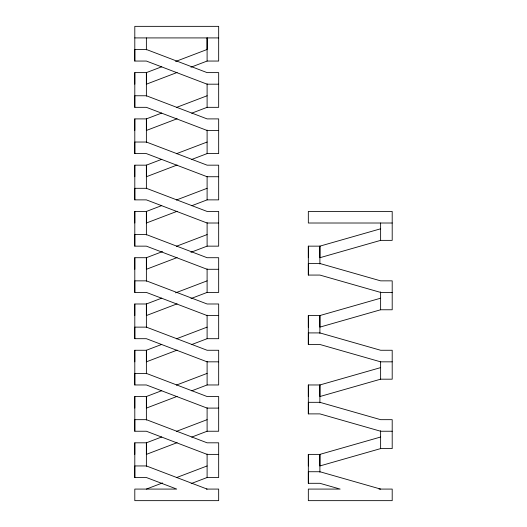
<?xml version="1.0" encoding="UTF-8"?>
<svg xmlns="http://www.w3.org/2000/svg" width="527" height="527" viewBox="0 0 527 527"><rect width="100%" height="100%" fill="white"/><g stroke="black" fill="none" stroke-linecap="round" stroke-linejoin="round"><path stroke-width="0.79" d="M206.34 489.082L218.672 489.082L218.672 500.65L134.8 500.65L134.8 489.082L176.736 489.082L146.374 477.515L134.8 477.515L134.8 442.812L146.374 442.812L161.749 436.949M218.672 454.379L207.104 454.379L146.374 431.238L134.8 431.238L134.8 396.535L146.374 396.535L161.749 390.678M218.672 408.102L207.104 408.102L146.374 384.967L134.8 384.967L134.8 350.264L146.374 350.264L161.749 344.408M218.672 361.832L207.104 361.832L146.374 338.696L134.8 338.696L134.8 303.987L146.374 303.987L161.749 298.13M218.672 315.554L207.104 315.554L146.374 292.419L134.8 292.419L134.8 257.716L146.374 257.716L162.514 251.563M218.672 269.284L207.104 269.284L146.374 246.149L134.8 246.149L134.8 211.446L146.374 211.446L161.749 205.583M218.672 223.013L207.104 223.013L146.374 199.871L134.8 199.871L134.8 165.168L146.374 165.168L161.749 159.312M218.672 176.736L207.104 176.736L146.374 153.601L134.8 153.601L134.8 118.898L146.374 118.898L161.749 113.041M218.672 130.465L207.104 130.465L146.374 107.33L134.8 107.33L134.8 72.621L146.374 72.621L161.749 66.764M218.672 84.188L207.104 84.188L146.374 61.053L134.8 61.053L134.8 26.35L218.672 26.35L218.672 61.053L207.104 61.053L190.958 67.206M146.374 466.342L146.374 442.812L146.374 454.379L177.125 442.66M146.374 420.072L146.374 396.535L146.374 408.102L177.125 396.39M146.374 373.795L146.374 350.264L146.374 361.832L177.125 350.119M146.374 327.524L146.374 303.987L146.374 315.554L177.125 303.842M146.374 281.253L146.374 257.716L146.374 269.284L177.125 257.571M146.374 234.976L146.374 211.446L146.374 223.013L177.125 211.294M146.374 188.706L146.374 165.168L146.374 176.736L177.125 165.023M146.374 142.435L146.374 118.898L146.374 130.465L177.125 118.753M146.374 96.158L146.374 72.621L146.374 84.188L177.125 72.476M146.374 49.887L146.374 37.918M378.985 489.082L392.2 489.082L392.2 500.65L308.328 500.65L308.328 489.082L340.139 489.082L319.896 483.299L308.328 483.299L308.328 454.379L319.896 454.379L380.626 437.021M392.2 431.238L380.626 431.238L319.896 413.886L308.328 413.886L308.328 384.967L319.896 384.967L380.626 367.615M392.2 361.832L380.626 361.832L319.896 344.48L308.328 344.48L308.328 315.554L319.896 315.554L380.626 298.203M392.2 292.419L380.626 292.419L319.896 275.068L308.328 275.068L308.328 246.149L319.896 246.149L380.626 228.797M319.896 472.258L319.896 454.379L319.896 465.947L380.626 448.596L392.2 448.596L392.2 419.67L380.626 419.67L319.896 402.318L308.328 402.318L308.328 413.886M319.896 402.845L319.896 384.967L319.896 396.535L380.626 379.183L392.2 379.183L392.2 350.264L380.626 350.264L319.896 332.912L308.328 332.912L308.328 344.48M319.896 333.433L319.896 315.554L319.896 327.129L380.626 309.771L392.2 309.771L392.2 280.851L380.626 280.851L319.896 263.5L308.328 263.5L308.328 275.068M319.896 264.027L319.896 246.149L319.896 257.716L380.626 240.365L392.2 240.365L392.2 211.446L308.328 211.446L308.328 223.013L392.2 223.013M175.583 61.494L207.104 49.485L207.104 37.918L207.104 61.053M176.354 107.475L207.104 95.762M191.729 113.186L207.104 107.33L218.672 107.33L218.672 72.621L207.104 72.621L146.374 49.485L134.8 49.485L134.8 61.053M176.354 153.746L207.104 142.033M191.729 159.457L207.104 153.601L218.672 153.601L218.672 118.898L207.104 118.898L146.374 95.762L134.8 95.762L134.8 107.33M176.354 200.023L207.104 188.304M191.729 205.734L207.104 199.871L218.672 199.871L218.672 165.168L207.104 165.168L146.374 142.033L134.8 142.033L134.8 153.601M176.354 246.293L207.104 234.581M190.958 252.295L207.104 246.149L218.672 246.149L218.672 211.446L207.104 211.446L146.374 188.304L134.8 188.304L134.8 199.871M175.583 292.86L207.104 280.851M190.958 298.572L207.104 292.419L218.672 292.419L218.672 257.716L207.104 257.716L146.374 234.581L134.8 234.581L134.8 246.149M176.354 338.841L207.104 327.129M191.729 344.553L207.104 338.696L218.672 338.696L218.672 303.987L207.104 303.987L146.374 280.851L134.8 280.851L134.8 292.419M176.354 385.112L207.104 373.399M191.729 390.823L207.104 384.967L218.672 384.967L218.672 350.264L207.104 350.264L146.374 327.129L134.8 327.129L134.8 338.696M176.354 431.389L207.104 419.67M191.729 437.1L207.104 431.238L218.672 431.238L218.672 396.535L207.104 396.535L146.374 373.399L134.8 373.399L134.8 384.967M146.374 489.082L162.514 482.93M176.354 477.66L207.104 465.947M191.163 483.588L207.104 477.515L218.672 477.515L218.672 442.812L207.104 442.812L146.374 419.67L134.8 419.67L134.8 431.238M134.8 37.918L218.672 37.918M380.626 489.082L319.896 471.731L308.328 471.731L308.328 483.299M207.104 489.082L146.374 465.947L134.8 465.947L134.8 477.515M380.626 223.013L380.626 240.365M380.626 291.892L380.626 309.771M380.626 361.305L380.626 379.183M380.626 430.717L380.626 448.596M308.328 246.149L308.328 257.716M308.328 315.554L308.328 327.129M308.328 384.967L308.328 396.535M308.328 454.379L308.328 465.947M207.104 83.793L207.104 107.33M207.104 130.064L207.104 153.601M207.104 176.341L207.104 199.871M207.104 222.611L207.104 246.149M207.104 268.882L207.104 292.419M207.104 315.159L207.104 338.696M207.104 361.43L207.104 384.967M207.104 407.707L207.104 431.238M207.104 453.978L207.104 477.515M134.8 72.621L134.8 84.188M134.8 118.898L134.8 130.465M134.8 165.168L134.8 176.736M134.8 211.446L134.8 223.013M134.8 257.716L134.8 269.284M134.8 303.987L134.8 315.554M134.8 350.264L134.8 361.832M134.8 396.535L134.8 408.102M134.8 442.812L134.8 454.379"/></g></svg>
